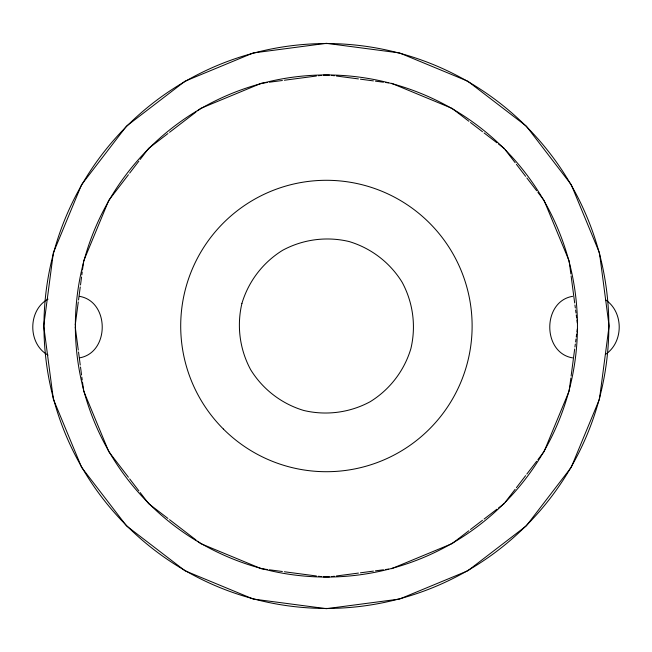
<?xml version="1.0" encoding="UTF-8"?>
<svg xmlns="http://www.w3.org/2000/svg" width="652" height="652" viewBox="0 0 652 652"><rect width="100%" height="100%" fill="white"/><g stroke="black" fill="none" stroke-linecap="round" stroke-linejoin="round"><path stroke-width="0.98" d="M75.241 324.998L78.273 301.982M78.533 299.985L80.253 286.978M80.514 284.973L81.565 276.97M81.834 274.965L82.225 271.965M82.486 269.969L83.546 261.957M570.859 378.03L569.147 391.037L544.037 451.649L537.892 459.652M571.119 376.033L574.673 349.016M574.942 347.011L575.333 344.012M575.602 342.007L575.993 339.007M576.254 337.011L576.653 334.003M576.914 332.007L577.313 328.999M83.676 260.963L108.778 200.351L128.444 174.728M129.666 173.13L138.884 161.117M140.115 159.512L148.713 148.306L167.931 133.562M505.333 502.089L515.161 489.285M516.392 487.68L525.61 475.667M526.832 474.069L536.669 461.257M605.659 354.28C623.728 342.096 623.728 312.112 605.659 299.928M169.536 132.332L195.959 112.054M197.556 110.832L200.759 108.371L261.37 83.269L267.369 82.478M468.869 530.728L452.056 543.629L391.453 568.731M470.475 529.497L482.488 520.28M484.086 519.057L496.897 509.22M498.495 507.998L504.102 503.694M48.003 299.146C27.71 310.213 27.71 343.995 48.003 355.063M79.414 357.875C109.829 352.83 109.829 301.379 79.414 296.334M572.586 296.334C542.171 301.379 542.171 352.83 572.586 357.875M269.374 82.209L282.381 80.498M284.386 80.237L316.399 76.023M318.404 75.754L321.403 75.363M323.408 75.094L329.415 75.094M329.415 576.906L323.408 576.906M331.412 576.637L334.411 576.246M336.416 575.977L358.429 573.084M360.434 572.815L373.441 571.103M375.438 570.842L383.441 569.791M385.446 569.522L388.445 569.131M331.412 75.363L334.411 75.754M336.416 76.023L358.429 78.916M360.434 79.185L373.441 80.897M375.438 81.158L383.441 82.209M385.446 82.478L388.445 82.869M267.369 569.522L261.37 568.731L200.759 543.629L197.556 541.168M269.374 569.791L282.381 571.502M284.386 571.763L316.399 575.977M318.404 576.246L321.403 576.637M391.453 83.269L452.056 108.371L468.869 121.272M470.475 122.503L482.488 131.72M484.086 132.943L496.897 142.78M498.495 144.002L504.102 148.306M167.931 518.438L148.713 503.694L140.115 492.488M169.536 519.668L195.959 539.946M505.333 149.911L515.161 162.715M516.392 164.32L525.61 176.333M526.832 177.931L536.669 190.743M537.892 192.348L544.037 200.351L569.147 260.963L570.859 273.97M128.444 477.272L108.778 451.649L83.676 391.037M129.666 478.87L138.884 490.883M571.119 275.967L574.673 302.984M574.942 304.989L575.333 307.988M575.602 309.993L575.993 312.993M576.254 314.989L576.653 317.997M576.914 319.993L577.313 323.001M75.241 327.002L78.273 350.018M78.533 352.015L80.253 365.022M80.514 367.027L81.565 375.03M81.834 377.035L82.225 380.034M82.486 382.031L83.546 390.043M53.358 252.837L43.725 326L53.358 399.163L81.598 467.345L126.521 525.887L185.07 570.81L253.245 599.049L326.407 608.683L399.57 599.049L467.753 570.81L526.294 525.887L571.217 467.345L599.457 399.163L609.09 326L599.457 252.837L571.217 184.655L526.294 126.113L467.753 81.19L399.57 52.951L326.407 43.317L253.245 52.951L185.07 81.19L126.521 126.113L81.598 184.655L53.358 252.837M241.933 303.367C236.603 325.821 239.708 349.415 250.67 369.725C262.789 389.374 281.664 403.857 303.775 410.475C326.236 415.805 349.822 412.7 370.14 401.738C389.782 389.627 404.273 370.752 410.882 348.633C416.212 326.179 413.107 302.585 402.145 282.275C390.035 262.626 371.159 248.143 349.048 241.525C326.587 236.195 303.001 239.3 282.683 250.262C263.033 262.373 248.551 281.248 241.933 303.367M200.881 543.418A251.053 251.053 0 0 0 577.46 326A251.053 251.053 0 0 0 200.881 108.582A251.053 251.053 0 0 0 200.881 543.418M185.192 570.598A282.43 282.43 0 0 0 608.846 326A282.43 282.43 0 0 0 185.192 81.402A282.43 282.43 0 0 0 185.192 570.598M223.375 429.032A145.714 145.714 0 0 0 467.158 363.71A145.714 145.714 0 0 0 288.697 185.258A145.714 145.714 0 0 0 223.375 429.032"/></g></svg>
